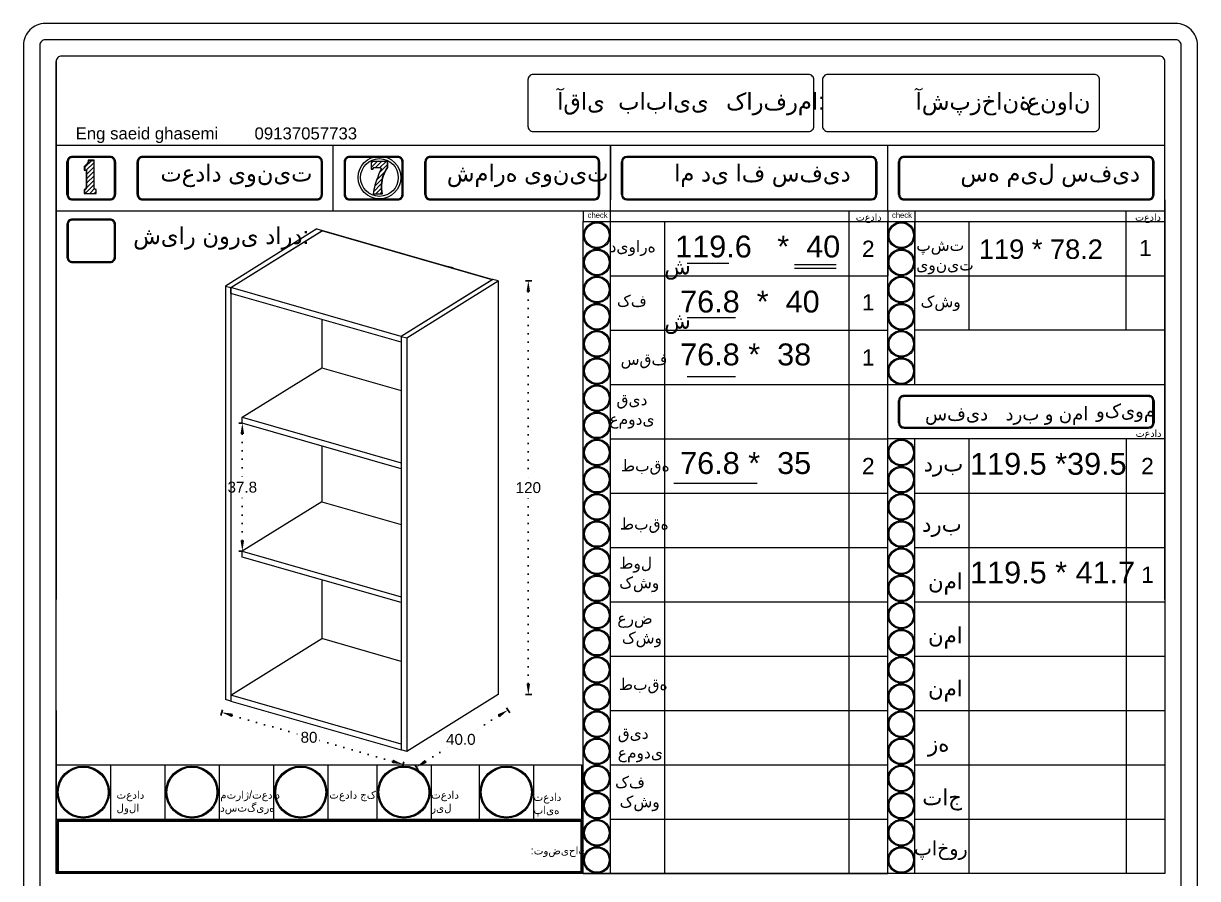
# Model space of a CAD drawing. Header units: inches. Extents: x 352 to 11605, y -941 to 2503.
# Drawn here: x 9598.7 to 10030.7, y 1258.1 to 1572.8 of the extents above; entities that cross this region are included whole.
import ezdxf

# ---------------------------------------------------------------- set-up
doc = ezdxf.new("R2010")
doc.units = ezdxf.units.IN
doc.header["$MEASUREMENT"] = 0
doc.linetypes.add('ACAD_ISO07W100', pattern=[3, 0, -3])
doc.styles.get("Standard").update_dxf_attribs({"font": 'arial.ttf'})
doc.dimstyles.new('ISO-25', dxfattribs={"dimtxt": 4, "dimasz": 4, "dimexe": 1.25, "dimexo": 0.625, "dimtad": 1, "dimtih": 1, "dimtoh": 1, "dimdec": 1, "dimtxsty": 'Standard', "dimcen": 2.5, "dimadec": 0, "dimazin": 0, "dimtfac": 1, "dimtdec": 1, "dimtmove": 0, "dimatfit": 3, "dimfxl": 1, "dimfxlon": 1, "dimarcsym": 0})

# ---------------------------------------------------------------- blocks, each defined once
blk = doc.blocks.new('*D127')
at = {"color": 0, "lineweight": -2, "transparency": 16777216}
for p, q in [((9783.49, 1478.07), (9785.74, 1478.07)), ((9783.49, 1325.82), (9785.74, 1325.82))]:
    blk.add_line(p, q, dxfattribs=at)
at = {"color": 0, "linetype": 'ACAD_ISO07W100', "lineweight": -2, "transparency": 16777216}
for p, q in [((9784.49, 1474.07), (9784.49, 1404.61)), ((9784.49, 1329.82), (9784.49, 1399.28))]:
    blk.add_line(p, q, dxfattribs=at)
at = {"color": 0, "transparency": 16777216}
for points in [[(9783.82, 1474.07), (9785.15, 1474.07), (9784.49, 1478.07)], [(9783.82, 1329.82), (9785.15, 1329.82), (9784.49, 1325.82)]]:
    blk.add_solid(points, dxfattribs=at)
at = {"layer": 'Defpoints', "color": 0, "transparency": 16777216}
for p in [(9773.41, 1478.07), (9784.49, 1478.07), (9773.41, 1325.82)]:
    blk.add_point(p, dxfattribs=at)
at = {"color": 0, "lineweight": 20, "transparency": 16777216, "insert": (9784.49, 1401.95), "char_height": 4, "attachment_point": 5}
blk.add_mtext('120', dxfattribs=at)
blk = doc.blocks.new('*D128')
at = {"color": 0, "linetype": 'ACAD_ISO07W100', "lineweight": -2, "transparency": 16777216}
for p, q in [((9773.6, 1317.96), (9763.93, 1311.94)), ((9746.71, 1301.2), (9755.38, 1306.6))]:
    blk.add_line(p, q, dxfattribs=at)
at = {"color": 0, "lineweight": -2, "transparency": 16777216}
for p, q in [((9776.46, 1320.93), (9777.66, 1319.02)), ((9742.79, 1299.93), (9743.98, 1298.02))]:
    blk.add_line(p, q, dxfattribs=at)
at = {"color": 0, "transparency": 16777216}
for points in [[(9773.25, 1318.53), (9773.95, 1317.4), (9776.99, 1320.08)], [(9746.36, 1301.77), (9747.07, 1300.64), (9743.32, 1299.09)]]:
    blk.add_solid(points, dxfattribs=at)
at = {"layer": 'Defpoints', "color": 0, "transparency": 16777216}
for p in [(9773.41, 1325.82), (9739.74, 1304.83), (9743.32, 1299.09)]:
    blk.add_point(p, dxfattribs=at)
at = {"color": 0, "lineweight": 20, "transparency": 16777216, "insert": (9759.65, 1309.27), "char_height": 4, "attachment_point": 5}
blk.add_mtext('40.0', dxfattribs=at)
blk = doc.blocks.new('*D129')
at = {"color": 0, "lineweight": -2, "transparency": 16777216}
for p, q in [((9671.97, 1320.18), (9671.35, 1318.02)), ((9738.66, 1301.06), (9738.04, 1298.9))]:
    blk.add_line(p, q, dxfattribs=at)
at = {"color": 0, "linetype": 'ACAD_ISO07W100', "lineweight": -2, "transparency": 16777216}
for p, q in [((9675.54, 1318.11), (9700.31, 1311.02)), ((9734.54, 1301.2), (9707.28, 1309.02))]:
    blk.add_line(p, q, dxfattribs=at)
at = {"color": 0, "transparency": 16777216}
for points in [[(9675.73, 1318.76), (9675.36, 1317.47), (9671.7, 1319.22)], [(9734.72, 1301.84), (9734.35, 1300.56), (9738.38, 1300.1)]]:
    blk.add_solid(points, dxfattribs=at)
at = {"layer": 'Defpoints', "color": 0, "transparency": 16777216}
for p in [(9673.05, 1323.95), (9671.7, 1319.22), (9739.74, 1304.83)]:
    blk.add_point(p, dxfattribs=at)
at = {"color": 0, "lineweight": 20, "transparency": 16777216, "insert": (9703.79, 1310.02), "char_height": 4, "attachment_point": 5}
blk.add_mtext('80', dxfattribs=at)
blk = doc.blocks.new('*D130')
at = {"color": 0, "lineweight": -2, "transparency": 16777216}
for p, q in [((9679.25, 1425.69), (9678, 1425.69)), ((9679.25, 1378.56), (9678, 1378.56))]:
    blk.add_line(p, q, dxfattribs=at)
at = {"color": 0, "linetype": 'ACAD_ISO07W100', "lineweight": -2, "transparency": 16777216}
for p, q in [((9679.25, 1421.69), (9679.25, 1404.79)), ((9679.25, 1382.56), (9679.25, 1399.46))]:
    blk.add_line(p, q, dxfattribs=at)
at = {"color": 0, "transparency": 16777216}
for points in [[(9678.58, 1421.69), (9679.91, 1421.69), (9679.25, 1425.69)], [(9678.58, 1382.56), (9679.91, 1382.56), (9679.25, 1378.56)]]:
    blk.add_solid(points, dxfattribs=at)
at = {"layer": 'Defpoints', "color": 0, "transparency": 16777216}
for p in [(9679.25, 1425.69), (9679.25, 1378.56), (9679.25, 1378.56)]:
    blk.add_point(p, dxfattribs=at)
at = {"color": 0, "lineweight": 20, "transparency": 16777216, "insert": (9679.25, 1402.13), "char_height": 4, "attachment_point": 5}
blk.add_mtext('37.8', dxfattribs=at)

msp = doc.modelspace()

# ---------------------------------------------------------------- hatches: boundary and pattern name
at = {"lineweight": 20}
h = msp.add_hatch(dxfattribs=at)
h.set_pattern_fill('ANSI31', color=256, scale=9.218651)
h.set_pattern_definition([(45, (8875.4687, 2061.4753), (-0.8148213, 0.8148213), [])])
h.paths.add_polyline_path([(9625.23, 1511.72), (9625.14, 1511.77), (9625.06, 1511.82), (9624.98, 1511.88), (9624.91, 1511.96), (9624.85, 1512.04), (9624.8, 1512.12), (9624.76, 1512.21), (9624.73, 1512.31), (9624.71, 1512.41), (9624.71, 1512.51), (9624.71, 1522.43), (9622.84, 1522.43), (9622.82, 1522.2), (9622.77, 1521.97), (9622.7, 1521.75), (9622.62, 1521.53), (9622.51, 1521.32), (9622.39, 1521.12), (9622.25, 1520.94), (9622.09, 1520.76), (9621.92, 1520.6), (9621.74, 1520.46), (9621.55, 1520.33), (9621.34, 1520.22), (9621.34, 1518.81), (9621.75, 1518.81), (9622.06, 1518.79), (9622.06, 1512.55), (9622.04, 1512.45), (9622.02, 1512.36), (9621.99, 1512.26), (9621.94, 1512.18), (9621.89, 1512.09), (9621.83, 1512.02), (9621.77, 1511.95), (9621.69, 1511.88), (9621.61, 1511.83), (9621.53, 1511.78), (9621.44, 1511.75), (9621.34, 1511.72), (9621.34, 1510.29), (9625.43, 1510.29), (9625.43, 1511.67), (9625.33, 1511.69)])
h = msp.add_hatch(dxfattribs=at)
h.set_pattern_fill('ANSI31', color=256, scale=9.218651)
h.set_pattern_definition([(45, (9089.4032, 2062.411), (-0.8148213, 0.8148213), [])])
h.paths.add_polyline_path([(9730.44, 1514.34), (9730.58, 1515.17), (9730.77, 1515.98), (9731.01, 1516.78), (9731.31, 1517.57), (9731.67, 1518.32), (9732.08, 1519.06), (9732.54, 1519.76), (9732.54, 1522.02), (9726.67, 1522.02), (9726.67, 1519.26), (9727.19, 1519.26), (9727.19, 1519.34), (9727.24, 1519.47), (9727.31, 1519.58), (9727.42, 1519.67), (9727.54, 1519.73), (9727.57, 1519.74), (9727.51, 1519.72), (9727.45, 1519.69), (9727.39, 1519.65), (9727.34, 1519.6), (9727.29, 1519.55), (9727.26, 1519.5), (9727.23, 1519.43), (9727.2, 1519.37), (9727.19, 1519.3), (9727.19, 1519.26), (9727.37, 1519.26), (9727.38, 1519.37), (9727.42, 1519.5), (9727.5, 1519.61), (9727.6, 1519.7), (9727.73, 1519.77), (9727.83, 1519.79), (9727.9, 1519.79), (9729.87, 1519.79), (9729.99, 1519.77), (9730.12, 1519.7), (9730.22, 1519.61), (9730.3, 1519.5), (9730.34, 1519.37), (9730.34, 1519.26), (9730, 1518.54), (9729.66, 1517.81), (9729.35, 1517.06), (9729.06, 1516.32), (9728.78, 1515.56), (9728.52, 1514.8), (9728.28, 1514.03), (9728.06, 1513.26), (9727.86, 1512.48), (9727.68, 1511.7), (9727.51, 1510.91), (9727.38, 1510.18), (9730.67, 1510.18), (9730.51, 1511), (9730.4, 1511.83), (9730.36, 1512.67), (9730.37, 1513.51)])

# ---------------------------------------------------------------- linework, layer by layer
for p, q in [((9610.73, 1259.88), (9610.73, 1558.85)), ((10018.73, 1527.88), (9610.73, 1527.88)), ((9610.73, 1348.89), (9610.73, 1527.88)), ((9712.73, 1503.88), (9712.73, 1527.88)), ((9814.73, 1503.88), (9814.73, 1527.88)), ((9814.73, 1527.88), (9814.73, 1507.88)), ((9916.73, 1503.88), (9916.73, 1527.88)), ((9614.73, 1509.88), (9614.73, 1521.88)), ((9630.57, 1523.88), (9616.73, 1523.88)), ((9632.57, 1521.88), (9632.57, 1509.88)), ((9640.57, 1509.88), (9640.57, 1521.88)), ((9706.73, 1523.88), (9642.57, 1523.88)), ((9708.73, 1509.88), (9708.73, 1521.88)), ((9716.73, 1521.88), (9716.73, 1509.88)), ((9736.44, 1523.88), (9718.73, 1523.88)), ((9738.44, 1509.88), (9738.44, 1521.88)), ((9746.44, 1509.88), (9746.44, 1521.88)), ((9808.73, 1523.88), (9748.44, 1523.88)), ((9810.73, 1521.88), (9810.73, 1509.88)), ((9818.73, 1509.88), (9818.73, 1521.88)), ((9910.73, 1523.88), (9820.73, 1523.88)), ((9912.73, 1521.88), (9912.73, 1509.88)), ((9920.73, 1509.88), (9920.73, 1521.88)), ((10012.73, 1523.88), (9922.73, 1523.88)), ((10014.73, 1509.88), (10014.73, 1521.88)), ((9621.34, 1520.22), (9621.34, 1518.81)), ((9616.73, 1507.88), (9630.57, 1507.88)), ((9621.34, 1510.29), (9625.43, 1510.29)), ((9706.73, 1507.88), (9642.57, 1507.88)), ((9718.73, 1507.88), (9736.44, 1507.88)), ((9727.38, 1510.18), (9730.67, 1510.18)), ((9808.73, 1507.88), (9748.44, 1507.88)), ((9820.73, 1507.88), (9910.73, 1507.88)), ((9922.73, 1507.88), (10012.73, 1507.88)), ((10018.73, 1507.88), (10018.73, 1259.88)), ((9804.73, 1503.88), (9804.73, 1499.88)), ((9814.73, 1259.88), (9814.73, 1503.88)), ((9902.55, 1259.88), (9902.55, 1503.88)), ((9916.73, 1503.88), (9916.73, 1479.88)), ((9926.73, 1503.88), (9926.73, 1479.88)), ((10004.51, 1459.88), (10004.51, 1503.88)), ((9804.73, 1499.88), (10018.73, 1499.88)), ((9804.73, 1259.88), (9804.73, 1499.88)), ((9834.54, 1499.88), (9834.54, 1259.88)), ((9916.73, 1343.88), (9916.73, 1499.88)), ((9916.73, 1259.88), (9916.73, 1499.88)), ((9926.73, 1439.88), (9926.73, 1499.88)), ((9926.73, 1439.88), (9926.73, 1499.88)), ((9926.73, 1499.88), (9926.73, 1479.88)), ((9946.54, 1499.88), (9946.54, 1459.88)), ((9842.89, 1484.63), (9858.22, 1484.63)), ((9882.39, 1484.13), (9897.72, 1484.13)), ((9882.39, 1482.73), (9897.72, 1482.73)), ((9814.73, 1479.88), (9916.73, 1479.88)), ((9926.73, 1479.88), (10018.73, 1479.88)), ((9842.89, 1464.63), (9860.78, 1464.63)), ((9814.73, 1459.88), (9916.73, 1459.88)), ((10018.73, 1459.88), (9926.73, 1459.88)), ((10018.73, 1459.88), (9998.73, 1459.88)), ((9842.89, 1442.92), (9860.78, 1442.92)), ((9814.73, 1439.88), (10018.73, 1439.88)), ((10012.73, 1435.88), (9922.73, 1435.88)), ((9920.73, 1425.88), (9920.73, 1433.88)), ((10014.73, 1433.88), (10014.73, 1425.88)), ((10012.73, 1423.88), (9922.73, 1423.88)), ((9814.73, 1419.88), (9916.73, 1419.88)), ((10018.73, 1419.88), (9916.73, 1419.88)), ((9926.73, 1259.88), (9926.73, 1419.88)), ((9946.54, 1419.88), (9946.54, 1259.88)), ((10004.51, 1419.88), (10004.51, 1259.88)), ((9814.73, 1399.88), (9916.73, 1399.88)), ((9814.73, 1399.88), (9834.54, 1399.88)), ((9814.73, 1399.88), (9916.73, 1399.88)), ((9837.98, 1403.63), (9868.74, 1403.63)), ((9883.24, 1399.88), (9916.73, 1399.88)), ((9926.73, 1399.88), (10018.73, 1399.88)), ((9814.73, 1379.88), (9834.54, 1379.88)), ((9814.73, 1379.88), (9916.73, 1379.88)), ((9926.73, 1379.88), (10018.73, 1379.88)), ((9926.73, 1379.88), (10018.73, 1379.88)), ((9814.73, 1359.88), (9916.73, 1359.88)), ((9926.73, 1359.88), (10018.73, 1359.88)), ((9814.73, 1339.88), (9916.73, 1339.88)), ((9902.55, 1339.88), (9916.73, 1339.88)), ((9926.73, 1339.88), (10018.73, 1339.88)), ((9610.73, 1319.88), (9610.73, 1279.88)), ((9814.73, 1319.88), (9916.73, 1319.88)), ((9902.55, 1319.88), (9916.73, 1319.88)), ((9926.73, 1319.88), (10018.73, 1319.88)), ((9926.73, 1319.88), (10018.73, 1319.88)), ((9610.73, 1299.88), (9804.11, 1299.88)), ((9630.73, 1299.88), (9630.73, 1279.88)), ((9650.73, 1299.88), (9650.73, 1279.88)), ((9670.73, 1299.88), (9670.73, 1279.88)), ((9690.73, 1299.88), (9690.73, 1279.88)), ((9710.73, 1299.88), (9710.73, 1279.88)), ((9728.72, 1299.88), (9728.72, 1279.88)), ((9748.72, 1299.88), (9748.72, 1279.88)), ((9766.4, 1299.88), (9766.4, 1279.88)), ((9786.4, 1299.88), (9786.4, 1279.88)), ((9804.11, 1299.88), (9804.11, 1279.88)), ((9814.73, 1299.88), (9916.73, 1299.88)), ((9814.73, 1299.88), (9916.73, 1299.88)), ((9902.55, 1299.88), (9916.73, 1299.88)), ((9926.73, 1299.88), (10018.73, 1299.88)), ((9926.73, 1299.88), (10018.73, 1299.88)), ((9610.73, 1279.88), (9804.11, 1279.88)), ((9814.73, 1279.88), (9916.73, 1279.88)), ((9814.73, 1279.88), (9916.73, 1279.88)), ((9902.55, 1279.88), (9916.73, 1279.88)), ((9926.73, 1279.88), (10018.73, 1279.88)), ((9926.73, 1279.88), (10018.73, 1279.88)), ((9804.73, 1259.88), (9916.73, 1259.88))]:
    msp.add_line(p, q, dxfattribs=at)
at = {"linetype": 'Continuous', "lineweight": 20, "extrusion": (-1.66533e-16, 0.906236, 0.422772)}
for p, q in [((9706.73, 1497.19), (9673.05, 1476.19)), ((9675.04, 1475.63), (9708.71, 1496.62)), ((9675.04, 1475.63), (9708.46, 1496.46)), ((9706.73, 1497.19), (9771.43, 1478.64)), ((9771.17, 1478.48), (9708.46, 1496.46)), ((9771.17, 1478.48), (9708.46, 1496.46)), ((9756.78, 1482.84), (9754.79, 1483.41)), ((9756.53, 1482.68), (9756.78, 1482.84)), ((9771.43, 1478.64), (9737.75, 1457.65)), ((9771.17, 1478.48), (9737.75, 1457.65)), ((9739.74, 1457.08), (9773.41, 1478.07)), ((9771.43, 1478.64), (9771.17, 1478.48)), ((9773.41, 1478.07), (9771.43, 1478.64)), ((9773.41, 1478.07), (9773.41, 1325.82)), ((9673.05, 1476.19), (9675.04, 1475.63)), ((9673.05, 1476.19), (9673.05, 1323.95)), ((9675.04, 1473.45), (9675.04, 1475.63)), ((9737.75, 1457.65), (9675.04, 1475.63)), ((9675.04, 1475.63), (9675.04, 1323.38)), ((9737.75, 1455.47), (9675.04, 1473.45)), ((9708.46, 1463.87), (9708.46, 1446.08)), ((9737.75, 1457.65), (9739.74, 1457.08)), ((9737.75, 1457.65), (9737.75, 1305.4)), ((9737.75, 1457.65), (9737.75, 1455.47)), ((9739.74, 1457.08), (9739.74, 1304.83)), ((9679.25, 1427.86), (9708.46, 1446.08)), ((9708.46, 1446.08), (9737.75, 1437.68)), ((9679.25, 1427.86), (9737.75, 1411.09)), ((9679.25, 1425.69), (9679.25, 1427.86)), ((9737.75, 1408.92), (9679.25, 1425.69)), ((9708.46, 1417.31), (9708.46, 1396.78)), ((9708.46, 1396.78), (9679.25, 1378.56)), ((9708.46, 1396.78), (9737.75, 1388.38)), ((9679.25, 1378.56), (9737.75, 1361.79)), ((9679.25, 1376.39), (9679.25, 1378.56)), ((9737.75, 1359.62), (9679.25, 1376.39)), ((9708.46, 1368.01), (9708.46, 1346.39)), ((9675.04, 1325.55), (9708.46, 1346.39)), ((9737.75, 1337.99), (9708.46, 1346.39)), ((9675.04, 1323.38), (9673.05, 1323.95)), ((9737.75, 1307.57), (9675.04, 1325.55)), ((9675.04, 1325.55), (9675.04, 1323.38)), ((9675.04, 1323.38), (9737.75, 1305.4)), ((9773.41, 1325.82), (9739.74, 1304.83)), ((9737.75, 1307.57), (9737.75, 1305.4)), ((9739.74, 1304.83), (9737.75, 1305.4))]:
    msp.add_line(p, q, dxfattribs=at)
at = {"lineweight": 20}
for points in [[(9606.73, 966.85), (10022.73, 966.85, 0.414214), (10030.73, 974.85), (10030.73, 1564.85, 0.414214), (10022.73, 1572.85), (9606.73, 1572.85, 0.414214), (9598.73, 1564.85), (9598.73, 974.85, 0.414214)], [(9606.73, 972.85), (10022.73, 972.85, 0.414214), (10024.73, 974.85), (10024.73, 1564.85, 0.414214), (10022.73, 1566.85), (9606.73, 1566.85, 0.414214), (9604.73, 1564.85), (9604.73, 974.85, 0.414214)], [(9889.58, 1552.09, 0.414214), (9887.58, 1554.09), (9786.34, 1554.09, 0.414214), (9784.34, 1552.09), (9784.34, 1535.05, 0.414214), (9786.34, 1533.05), (9887.58, 1533.05, 0.414214), (9889.58, 1535.05)], [(9894.71, 1533.05), (9992.71, 1533.05, 0.414214), (9994.71, 1535.05), (9994.71, 1552.09, 0.414214), (9992.71, 1554.09), (9894.71, 1554.09, 0.414214), (9892.71, 1552.09), (9892.71, 1535.05, 0.414214)], [(9994.71, 1552.09, 0.414214), (9992.71, 1554.09), (9894.71, 1554.09, 0.414214), (9892.71, 1552.09), (9892.71, 1535.05, 0.414214), (9894.71, 1533.05), (9992.71, 1533.05, 0.414214), (9994.71, 1535.05)], [(9632.57, 1521.88, 0.414214), (9630.57, 1523.88), (9616.73, 1523.88, 0.414214), (9614.73, 1521.88), (9614.73, 1509.88, 0.414214), (9616.73, 1507.88), (9630.57, 1507.88, 0.414214), (9632.57, 1509.88)], [(9632.17, 1521.88, 0.414214), (9630.57, 1523.48), (9616.73, 1523.48, 0.414214), (9615.13, 1521.88), (9615.13, 1509.88, 0.414214), (9616.73, 1508.28), (9630.57, 1508.28, 0.414214), (9632.17, 1509.88)], [(9708.73, 1521.88, 0.414214), (9706.73, 1523.88), (9642.57, 1523.88, 0.414214), (9640.57, 1521.88), (9640.57, 1509.88, 0.414214), (9642.57, 1507.88), (9706.73, 1507.88, 0.414214), (9708.73, 1509.88)], [(9708.33, 1521.88, 0.414214), (9706.73, 1523.48), (9642.57, 1523.48, 0.414214), (9640.97, 1521.88), (9640.97, 1509.88, 0.414214), (9642.57, 1508.28), (9706.73, 1508.28, 0.414214), (9708.33, 1509.88)], [(9738.44, 1521.88, 0.414214), (9736.44, 1523.88), (9718.73, 1523.88, 0.414214), (9716.73, 1521.88), (9716.73, 1509.88, 0.414214), (9718.73, 1507.88), (9736.44, 1507.88, 0.414214), (9738.44, 1509.88)], [(9738.04, 1521.88, 0.414214), (9736.44, 1523.48), (9718.73, 1523.48, 0.414214), (9717.13, 1521.88), (9717.13, 1509.88, 0.414214), (9718.73, 1508.28), (9736.44, 1508.28, 0.414214), (9738.04, 1509.88)], [(9810.73, 1521.88, 0.414214), (9808.73, 1523.88), (9748.44, 1523.88, 0.414214), (9746.44, 1521.88), (9746.44, 1509.88, 0.414214), (9748.44, 1507.88), (9808.73, 1507.88, 0.414214), (9810.73, 1509.88)], [(9810.33, 1521.88, 0.414214), (9808.73, 1523.48), (9748.44, 1523.48, 0.414214), (9746.84, 1521.88), (9746.84, 1509.88, 0.414214), (9748.44, 1508.28), (9808.73, 1508.28, 0.414214), (9810.33, 1509.88)], [(9912.33, 1521.88, 0.414214), (9910.73, 1523.48), (9820.73, 1523.48, 0.414214), (9819.13, 1521.88), (9819.13, 1509.88, 0.414214), (9820.73, 1508.28), (9910.73, 1508.28, 0.414214), (9912.33, 1509.88)], [(10014.73, 1521.88, 0.414214), (10012.73, 1523.88), (9922.73, 1523.88, 0.414214), (9920.73, 1521.88), (9920.73, 1509.88, 0.414214), (9922.73, 1507.88), (10012.73, 1507.88, 0.414214), (10014.73, 1509.88)], [(10014.33, 1521.88, 0.414214), (10012.73, 1523.48), (9922.73, 1523.48, 0.414214), (9921.13, 1521.88), (9921.13, 1509.88, 0.414214), (9922.73, 1508.28), (10012.73, 1508.28, 0.414214), (10014.33, 1509.88)], [(9632.57, 1498.84, 0.414214), (9630.57, 1500.84), (9616.73, 1500.84, 0.414214), (9614.73, 1498.84), (9614.73, 1486.84, 0.414214), (9616.73, 1484.84), (9630.57, 1484.84, 0.414214), (9632.57, 1486.84)], [(9632.57, 1498.84, 0.414214), (9630.57, 1500.84), (9616.73, 1500.84, 0.414214), (9614.73, 1498.84), (9614.73, 1486.84, 0.414214), (9616.73, 1484.84), (9630.57, 1484.84, 0.414214), (9632.57, 1486.84)], [(9632.17, 1498.84, 0.414214), (9630.57, 1500.44), (9616.73, 1500.44, 0.414214), (9615.13, 1498.84), (9615.13, 1486.84, 0.414214), (9616.73, 1485.24), (9630.57, 1485.24, 0.414214), (9632.17, 1486.84)], [(9632.17, 1498.84, 0.414214), (9630.57, 1500.44), (9616.73, 1500.44, 0.414214), (9615.13, 1498.84), (9615.13, 1486.84, 0.414214), (9616.73, 1485.24), (9630.57, 1485.24, 0.414214), (9632.17, 1486.84)], [(10014.73, 1433.88, 0.414214), (10012.73, 1435.88), (9922.73, 1435.88, 0.414214), (9920.73, 1433.88), (9920.73, 1425.88, 0.414214), (9922.73, 1423.88), (10012.73, 1423.88, 0.414214), (10014.73, 1425.88)], [(10014.33, 1433.88, 0.414214), (10012.73, 1435.48), (9922.73, 1435.48, 0.414214), (9921.13, 1433.88), (9921.13, 1425.88, 0.414214), (9922.73, 1424.28), (10012.73, 1424.28, 0.414214), (10014.33, 1425.88)]]:
    msp.add_lwpolyline(points, format="xyb", close=True, dxfattribs=at)
for points in [[(10018.73, 1360.82), (10018.73, 1558.85, 0.414214), (10016.73, 1560.85), (9612.73, 1560.85, 0.414214), (9610.73, 1558.85), (9610.73, 1360.82)], [(9889.58, 1552.09, 0.414214), (9887.58, 1554.09), (9786.34, 1554.09, 0.414214), (9784.34, 1552.09), (9784.34, 1535.05, 0.414214), (9786.34, 1533.05), (9887.58, 1533.05, 0.414214), (9889.58, 1535.05), (9889.58, 1552.09)]]:
    msp.add_lwpolyline(points, format="xyb", dxfattribs=at)
for points in [[(9621.03, 1510.23), (9625.43, 1510.23), (9625.43, 1510.29), (9625.43, 1511.67), (9625.33, 1511.69), (9625.23, 1511.72), (9625.14, 1511.77), (9625.06, 1511.82), (9624.98, 1511.88), (9624.91, 1511.96), (9624.85, 1512.04), (9624.8, 1512.12), (9624.76, 1512.21), (9624.73, 1512.31), (9624.71, 1512.41), (9624.71, 1512.51), (9624.71, 1522.43), (9624.71, 1522.49), (9622.54, 1522.49), (9622.52, 1522.26), (9622.47, 1522.03), (9622.4, 1521.8), (9622.31, 1521.58), (9622.21, 1521.37), (9622.08, 1521.17), (9621.94, 1520.98), (9621.79, 1520.8), (9621.61, 1520.64), (9621.43, 1520.49), (9621.23, 1520.36), (9621.03, 1520.25), (9621.03, 1518.81), (9621.34, 1518.81), (9621.75, 1518.81), (9621.75, 1512.51), (9621.73, 1512.41), (9621.71, 1512.31), (9621.68, 1512.22), (9621.63, 1512.13), (9621.58, 1512.05), (9621.52, 1511.97), (9621.45, 1511.9), (9621.38, 1511.84), (9621.3, 1511.78), (9621.21, 1511.74), (9621.12, 1511.7), (9621.03, 1511.67), (9621.03, 1510.23), (9621.34, 1510.29), (9621.34, 1511.72), (9621.44, 1511.75), (9621.53, 1511.78), (9621.61, 1511.83), (9621.69, 1511.88), (9621.77, 1511.95), (9621.83, 1512.02), (9621.89, 1512.09), (9621.94, 1512.18), (9621.99, 1512.26), (9622.02, 1512.36), (9622.04, 1512.45), (9622.06, 1512.55), (9622.06, 1518.79), (9621.75, 1518.81)], [(9621.03, 1520.25), (9621.34, 1520.22), (9621.55, 1520.33), (9621.74, 1520.46), (9621.92, 1520.6), (9622.09, 1520.76), (9622.25, 1520.94), (9622.39, 1521.12), (9622.51, 1521.32), (9622.62, 1521.53), (9622.7, 1521.75), (9622.77, 1521.97), (9622.82, 1522.2), (9622.84, 1522.43)], [(9622.54, 1522.49), (9622.84, 1522.43), (9624.71, 1522.43)], [(9732.77, 1522.08), (9732.54, 1522.02), (9726.67, 1522.02)], [(9732.54, 1522.02), (9732.54, 1519.76), (9732.08, 1519.06), (9731.67, 1518.32), (9731.31, 1517.57), (9731.01, 1516.78), (9730.77, 1515.98), (9730.58, 1515.17), (9730.44, 1514.34), (9730.37, 1513.51), (9730.36, 1512.67), (9730.4, 1511.83), (9730.51, 1511), (9730.67, 1510.18), (9730.88, 1510.12), (9730.72, 1510.95), (9730.62, 1511.79), (9730.57, 1512.63), (9730.59, 1513.48), (9730.66, 1514.32), (9730.79, 1515.16), (9730.98, 1515.98), (9731.23, 1516.79), (9731.54, 1517.58), (9731.9, 1518.34), (9732.31, 1519.08), (9732.77, 1519.79), (9732.77, 1522.08), (9726.67, 1522.08), (9726.67, 1522.02), (9726.67, 1519.26), (9727.19, 1519.26), (9727.37, 1519.26), (9727.37, 1519.33), (9727.39, 1519.4), (9727.41, 1519.47), (9727.44, 1519.53), (9727.48, 1519.58), (9727.52, 1519.64), (9727.58, 1519.68), (9727.63, 1519.72), (9727.7, 1519.75), (9727.76, 1519.77), (9727.83, 1519.79), (9727.9, 1519.79), (9729.82, 1519.79), (9729.89, 1519.79), (9729.96, 1519.77), (9730.02, 1519.75), (9730.09, 1519.72), (9730.14, 1519.68), (9730.19, 1519.64), (9730.24, 1519.58), (9730.28, 1519.53), (9730.31, 1519.46), (9730.33, 1519.4), (9730.34, 1519.33), (9730.34, 1519.26), (9730, 1518.54), (9729.66, 1517.81), (9729.35, 1517.06), (9729.06, 1516.32), (9728.78, 1515.56), (9728.52, 1514.8), (9728.28, 1514.03), (9728.06, 1513.26), (9727.86, 1512.48), (9727.68, 1511.7), (9727.51, 1510.91), (9727.38, 1510.18), (9727.37, 1510.12), (9730.88, 1510.12)], [(9727.64, 1519.75), (9727.57, 1519.74), (9727.51, 1519.72), (9727.45, 1519.69), (9727.39, 1519.65), (9727.34, 1519.6), (9727.29, 1519.55), (9727.26, 1519.5), (9727.23, 1519.43), (9727.2, 1519.37), (9727.19, 1519.3), (9727.19, 1519.26)]]:
    msp.add_lwpolyline(points, dxfattribs=at)
for points in [[(9804.73, 1259.88), (9610.73, 1259.88), (9610.73, 1503.88), (10018.73, 1503.88), (10018.73, 1259.88)], [(9804.33, 1279.48), (9611.13, 1279.48), (9611.13, 1260.28), (9804.33, 1260.28)], [(9803.93, 1279.08), (9611.53, 1279.08), (9611.53, 1260.68), (9803.93, 1260.68)]]:
    msp.add_lwpolyline(points, close=True, dxfattribs=at)
for centre, radius in [((9729.7, 1516.14), 7.86), ((9729.7, 1516.14), 6.94), ((9809.73, 1494.88), 4.92), ((9809.73, 1494.88), 4.52), ((9921.73, 1494.88), 4.92), ((9921.73, 1494.88), 4.52), ((9809.73, 1484.88), 4.92), ((9809.73, 1484.88), 4.52), ((9921.73, 1484.88), 4.92), ((9921.73, 1484.88), 4.52), ((9809.73, 1474.88), 4.92), ((9809.73, 1474.88), 4.52), ((9921.73, 1474.88), 4.92), ((9921.73, 1474.88), 4.52), ((9809.73, 1464.88), 4.92), ((9809.73, 1464.88), 4.52), ((9921.73, 1464.88), 4.92), ((9921.73, 1464.88), 4.52), ((9809.73, 1454.88), 4.92), ((9809.73, 1454.88), 4.52), ((9921.73, 1454.88), 4.92), ((9921.73, 1454.88), 4.52), ((9809.73, 1444.88), 4.92), ((9809.73, 1444.88), 4.52), ((9921.73, 1444.88), 4.92), ((9921.73, 1444.88), 4.52), ((9809.73, 1434.88), 4.92), ((9809.73, 1434.88), 4.52), ((9809.73, 1424.88), 4.92), ((9809.73, 1424.88), 4.52), ((9809.73, 1414.88), 4.92), ((9809.73, 1414.88), 4.52), ((9921.73, 1414.88), 4.92), ((9921.73, 1414.88), 4.52), ((9809.73, 1404.88), 4.92), ((9809.73, 1404.88), 4.52), ((9921.73, 1404.88), 4.92), ((9921.73, 1404.88), 4.52), ((9809.73, 1394.88), 4.92), ((9921.73, 1394.88), 4.92), ((9809.73, 1394.88), 4.52), ((9921.73, 1394.88), 4.52), ((9809.73, 1384.88), 4.92), ((9809.73, 1384.88), 4.52), ((9921.73, 1384.88), 4.92), ((9921.73, 1384.88), 4.52), ((9809.73, 1374.88), 4.92), ((9809.73, 1374.88), 4.52), ((9921.73, 1374.88), 4.92), ((9921.73, 1374.88), 4.52), ((9809.73, 1364.88), 4.92), ((9921.73, 1364.88), 4.92), ((9809.73, 1364.88), 4.52), ((9921.73, 1364.88), 4.52), ((9809.73, 1354.88), 4.92), ((9809.73, 1354.88), 4.52), ((9921.73, 1354.88), 4.92), ((9921.73, 1354.88), 4.52), ((9809.73, 1344.88), 4.92), ((9809.73, 1344.88), 4.52), ((9921.73, 1344.88), 4.92), ((9921.73, 1344.88), 4.52), ((9809.73, 1334.88), 4.92), ((9809.73, 1334.88), 4.52), ((9921.73, 1334.88), 4.92), ((9921.73, 1334.88), 4.52), ((9809.73, 1324.88), 4.92), ((9809.73, 1324.88), 4.52), ((9921.73, 1324.88), 4.92), ((9921.73, 1324.88), 4.52), ((9809.73, 1314.88), 4.92), ((9809.73, 1314.88), 4.52), ((9921.73, 1314.88), 4.92), ((9921.73, 1314.88), 4.52), ((9809.73, 1304.88), 4.92), ((9809.73, 1304.88), 4.52), ((9921.73, 1304.88), 4.92), ((9921.73, 1304.88), 4.52), ((9620.73, 1289.88), 9.6), ((9620.73, 1289.88), 9.2), ((9660.73, 1289.88), 9.6), ((9660.73, 1289.88), 9.2), ((9700.73, 1289.88), 9.6), ((9700.73, 1289.88), 9.2), ((9738.72, 1289.88), 9.6), ((9738.72, 1289.88), 9.2), ((9776.4, 1289.88), 9.6), ((9776.4, 1289.88), 9.2), ((9809.73, 1294.88), 4.92), ((9809.73, 1294.88), 4.52), ((9921.73, 1294.88), 4.92), ((9921.73, 1294.88), 4.52), ((9809.73, 1284.88), 4.92), ((9809.73, 1284.88), 4.52), ((9921.73, 1284.88), 4.92), ((9921.73, 1284.88), 4.52), ((9809.73, 1274.88), 4.92), ((9809.73, 1274.88), 4.52), ((9921.73, 1274.88), 4.92), ((9921.73, 1274.88), 4.52), ((9809.73, 1264.88), 4.92), ((9809.73, 1264.88), 4.52), ((9921.73, 1264.88), 4.92), ((9921.73, 1264.88), 4.52)]:
    msp.add_circle(centre, radius, dxfattribs=at)
for centre, start, end in [((9616.73, 1521.88), 90, 180), ((9630.57, 1521.88), 0, 90), ((9642.57, 1521.88), 90, 180), ((9706.73, 1521.88), 0, 90), ((9718.73, 1521.88), 90, 180), ((9736.44, 1521.88), 0, 90), ((9748.44, 1521.88), 90, 180), ((9808.73, 1521.88), 0, 90), ((9820.73, 1521.88), 90, 180), ((9910.73, 1521.88), 0, 90), ((9922.73, 1521.88), 90, 180), ((10012.73, 1521.88), 0, 90), ((9616.73, 1509.88), 180, 270), ((9630.57, 1509.88), 270, 0), ((9642.57, 1509.88), 180, 270), ((9706.73, 1509.88), 270, 0), ((9718.73, 1509.88), 180, 270), ((9736.44, 1509.88), 270, 0), ((9748.44, 1509.88), 180, 270), ((9808.73, 1509.88), 270, 0), ((9820.73, 1509.88), 180, 270), ((9910.73, 1509.88), 270, 0), ((9922.73, 1509.88), 180, 270), ((10012.73, 1509.88), 270, 0), ((9922.73, 1433.88), 90, 180), ((10012.73, 1433.88), 0, 90), ((9922.73, 1425.88), 180, 270), ((10012.73, 1425.88), 270, 0)]:
    msp.add_arc(centre, 2, start, end, dxfattribs=at)

# ---------------------------------------------------------------- texts
at = {"lineweight": 20, "attachment_point": 1}
for s, width, gutter_width, heights, insert, char_height in [('آقای  بابایی', 53.2215, 164.79, [0], (9795.06, 1547.39), 6.3113), ('{\\fArial|b0|i0|c178|p34;کارفرما:}', 0.2338, 164.79, [0], (9857.27, 1547.39), 6.3113), ('آشپزخانه', 27.9316, 164.79, [0], (9926.97, 1547.39), 6.311), (':عنوان', 27.9316, 164.79, [0], (9965.4, 1547.39), 6.311), ('{\\fArial|b0|i0|c178|p34;Eng saeid ghasemi}', 79.2452, 164.79, [0], (9617.9, 1534.58), 4.4179), ('{\\fArial|b0|i0|c178|p34;09137057733 }', 65.4498, 164.79, [0], (9683.74, 1534.58), 4.4179), ('{\\fArial|b0|i0|c178|p34;تعداد یونیت}', 65.4498, 164.79, [0], (9649.11, 1520.99), 6.3113), ('{\\fArial|b0|i0|c178|p34;شماره یونیت}', 65.4498, 164.79, [0], (9754.53, 1520.99), 6.3113), ('{\\fArial|b0|i0|c178|p34;ام دی اف سفید}', 65.4498, 164.79, [0], (9838.14, 1520.99), 6.3113), ('{\\fArial|b0|i0|c178|p34;سه میل سفید}', 65.4498, 164.79, [0], (9943.47, 1520.99), 6.3113), ('{\\fArial|b0|i0|c178|p34;check}', 8.1204, 164.79, [0], (9806.31, 1503.3), 2.0101), ('{\\fArial|b0|i0|c178|p34;check}', 8.423, 164.79, [0], (9918.31, 1503.3), 2.0101), ('{\\fArial|b0|i0|c178|p34;تعداد }', 11.7486, 164.79, [0], (9904.98, 1502.89), 2.6665), ('{\\fArial|b0|i0|c178|p34;تعداد }', 10.9902, 164.79, [0], (10007.74, 1502.89), 2.6665), ('{\\fArial|b0|i0|c178|p34;شیار نوری دارد:}', 65.4498, 164.79, [0], (9639.11, 1497.95), 6.3113), ('{\\fArial|b0|i0|c178|p34;شیار نوری دارد:}', 65.4498, 164.79, [0], (9639.11, 1497.95), 6.3113), ('119.6   *  40', 61.9823, 462.54, [8.23], (9838.54, 1494.77), 8.0603), ('{\\fArial|b0|i0|c178|p34;دیواره }', 17.3175, 247.18, [0], (9814.37, 1492.96), 4.3074), ('2{\\fArial|b0|i0|c178|p34; }', 8.5903, 164.79, [0], (9907.25, 1492.9), 6), ('{\\fArial|b0|i0|c178|p34;پشت \\Pیونیت}', 19.3052, 247.18, [0], (9927.23, 1493.42), 4.3074), ('119 * 78.2', 58.0086, 411.15, [7.32], (9950.28, 1493.34), 7.165), ('1{\\fArial|b0|i0|c178|p34; }', 8.5903, 164.79, [0], (10009.21, 1493.18), 6), ('{\\fArial|b0|i0|c178|p34;ش}', 15.3157, 346.26, [0], (9834.54, 1486.52), 6.0339), ('{\\fArial|b0|i0|c178|p34;کف }', 15.3367, 247.18, [0], (9817.11, 1472.96), 4.3074), ('76.8  *  40', 65.2593, 462.54, [0], (9840.37, 1474.5), 8.0603), ('1{\\fArial|b0|i0|c178|p34; }', 8.5903, 164.79, [0], (9907.25, 1473.18), 6), ('{\\fArial|b0|i0|c178|p34;کشو }', 17.7019, 247.18, [0], (9928.84, 1472.69), 4.3074), ('{\\fArial|b0|i0|c178|p34;ش}', 15.3157, 346.26, [0], (9834.54, 1466.52), 6.0339), ('76.8 *  38', 66.8047, 462.54, [0], (9840.37, 1455.04), 8.06), ('1{\\fArial|b0|i0|c178|p34; }', 8.5903, 164.79, [0], (9907.25, 1452.9), 6), ('{\\fArial|b0|i0|c178|p34;سقف}', 20.995, 247.18, [0], (9818.47, 1451.49), 4.3074), ('\\pxqc;{\\fArial|b0|i0|c178|p34;قید\\Pعمودی  }', 21.1589, 247.18, [0], (9812.05, 1436.61), 4.3074), ('{\\fArial|b0|i0|c178|p34;سفید}', 37.9723, 164.79, [0], (9930.46, 1431.8), 5.0582), ('{\\fArial|b0|i0|c178|p34;درب و نما}', 36.0682, 164.79, [0], (9960.07, 1431.8), 5.0582), ('وکیوم', 17.2431, 132.07, [0], (9993.36, 1432.85), 5.058), ('{\\fArial|b0|i0|c178|p34;تعداد }', 10.7715, 164.79, [0], (10007.96, 1423.32), 2.6665), ('76.8 *  35', 65.2593, 462.54, [0], (9840.37, 1415.04), 8.06), ('2{\\fArial|b0|i0|c178|p34; }', 8.5903, 164.79, [0], (9907.25, 1412.9), 6), ('119.5 *39.5', 65.2593, 462.54, [8.23], (9947.04, 1414.77), 8.0603), ('2 ', 8.5903, 164.79, [0], (10009.98, 1412.9), 6), ('{\\fArial|b0|i0|c178|p34;طبقه}', 98.1747, 247.18, [0], (9818.52, 1412.29), 4.3074), ('{\\fArial|b0|i0|c178|p34;درب}', 20.6748, 340.12, [0], (9929.93, 1413.88), 5.927), ('{\\fArial|b0|i0|c178|p34;طبقه}', 14.1457, 164.79, [0], (9818.16, 1390.84), 4.3074), ('{\\fArial|b0|i0|c178|p34;درب}', 13.4202, 164.79, [0], (9929.34, 1391.67), 5.927), ('{\\fArial|b0|i0|c178|p34;طول \\Pکشو}', 17.6756, 164.79, [0], (9817.92, 1376.4), 4.3074), ('119.5 * 41.7', 65.2593, 462.54, [8.23], (9947.04, 1374.77), 8.0603), ('{\\fArial|b0|i0|c178|p34;نما}', 11.1787, 164.79, [0], (9931.58, 1370.5), 5.927), ('1 ', 8.5903, 164.79, [0], (10009.98, 1372.9), 6), ('{\\fArial|b0|i0|c178|p34;عرض \\P کشو}', 18.5758, 164.79, [0], (9817.24, 1356.09), 4.3074), ('{\\fArial|b0|i0|c178|p34;نما}', 11.1787, 164.79, [0], (9931.58, 1350.6), 5.927), ('{\\fArial|b0|i0|c178|p34;طبقه}', 14.2061, 164.79, [0], (9817.78, 1331.79), 4.3074), ('{\\fArial|b0|i0|c178|p34;نما}', 11.1787, 164.79, [0], (9931.58, 1331.07), 5.927), ('{\\fArial|b0|i0|c178|p34;قید \\Pعمودی}', 14.0099, 164.79, [0], (9817.39, 1313.77), 4.3074), ('{\\fArial|b0|i0|c178|p34;زه}', 11.2031, 164.79, [0], (9931.56, 1310.8), 5.927), ('{\\fArial|b0|i0|c178|p34;کف }\\P{\\fArial|b0|i0|c178|p34; کشو}', 17.5398, 164.79, [0], (9816.42, 1295.76), 4.3074), ('تعداد لولا', 17.7752, 164.79, [0], (9632.95, 1290.33), 2.872), ('متراژ/تعداد\\Pدستگیره', 19.6171, 164.79, [0], (9671.11, 1290.33), 2.8716), ('تعداد جک', 17.466, 164.79, [0], (9711.25, 1290.33), 2.872), ('تعداد ریل', 17.6808, 164.79, [0], (9748.72, 1290.33), 2.872), ('تعداد پایه', 17.7105, 164.79, [0], (9786.4, 1289.49), 2.872), ('{\\fArial|b0|i0|c178|p34;تاج}', 13.2883, 164.79, [0], (9929.47, 1290.99), 5.927), ('{\\fArial|b0|i0|c178|p34;پاخور}', 12.8103, 147.32, [0], (9926.38, 1271.93), 5.2987), (':توضیحات', 65.4498, 164.79, [0], (9785.37, 1269.8), 2.872)]:
    msp.add_mtext_dynamic_manual_height_columns(s, width=width, gutter_width=gutter_width, heights=heights, dxfattribs=dict(at, insert=insert, char_height=char_height))

# ---------------------------------------------------------------- dimensions: what is measured, and where the dimension line sits
at = {"lineweight": 20}
for base, p1, p2, angle, text, picture, middle in [((9784.49, 1478.07), (9773.41, 1325.82), (9773.41, 1478.07), 270, '120', '*D127', (9784.49, 1401.95)), ((9679.25, 1378.56), (9679.25, 1425.69), (9679.25, 1378.56), 90, '37.8', '*D130', (9679.25, 1402.13))]:
    dim = msp.add_linear_dim(base=base, p1=p1, p2=p2, angle=angle, text=text, dimstyle='ISO-25', dxfattribs=at)
    dim.commit()
    dim.dimension.update_dxf_attribs({"geometry": picture, "text_midpoint": middle})
for base, p1, p2, angle, text, picture, middle in [((9671.7, 1319.22), (9739.74, 1304.83), (9673.05, 1323.95), 164.0029, '80', '*D129', (9703.79, 1310.02)), ((9743.32, 1299.09), (9773.41, 1325.82), (9739.74, 1304.83), 211.9412, '40.0', '*D128', (9759.65, 1309.27))]:
    dim = msp.add_linear_dim(base=base, p1=p1, p2=p2, angle=angle, text=text, dimstyle='ISO-25', dxfattribs=at)
    dim.commit()
    dim.dimension.update_dxf_attribs({"geometry": picture, "text_midpoint": middle, "dimtype": 161})

doc.saveas('drawing.dxf')
